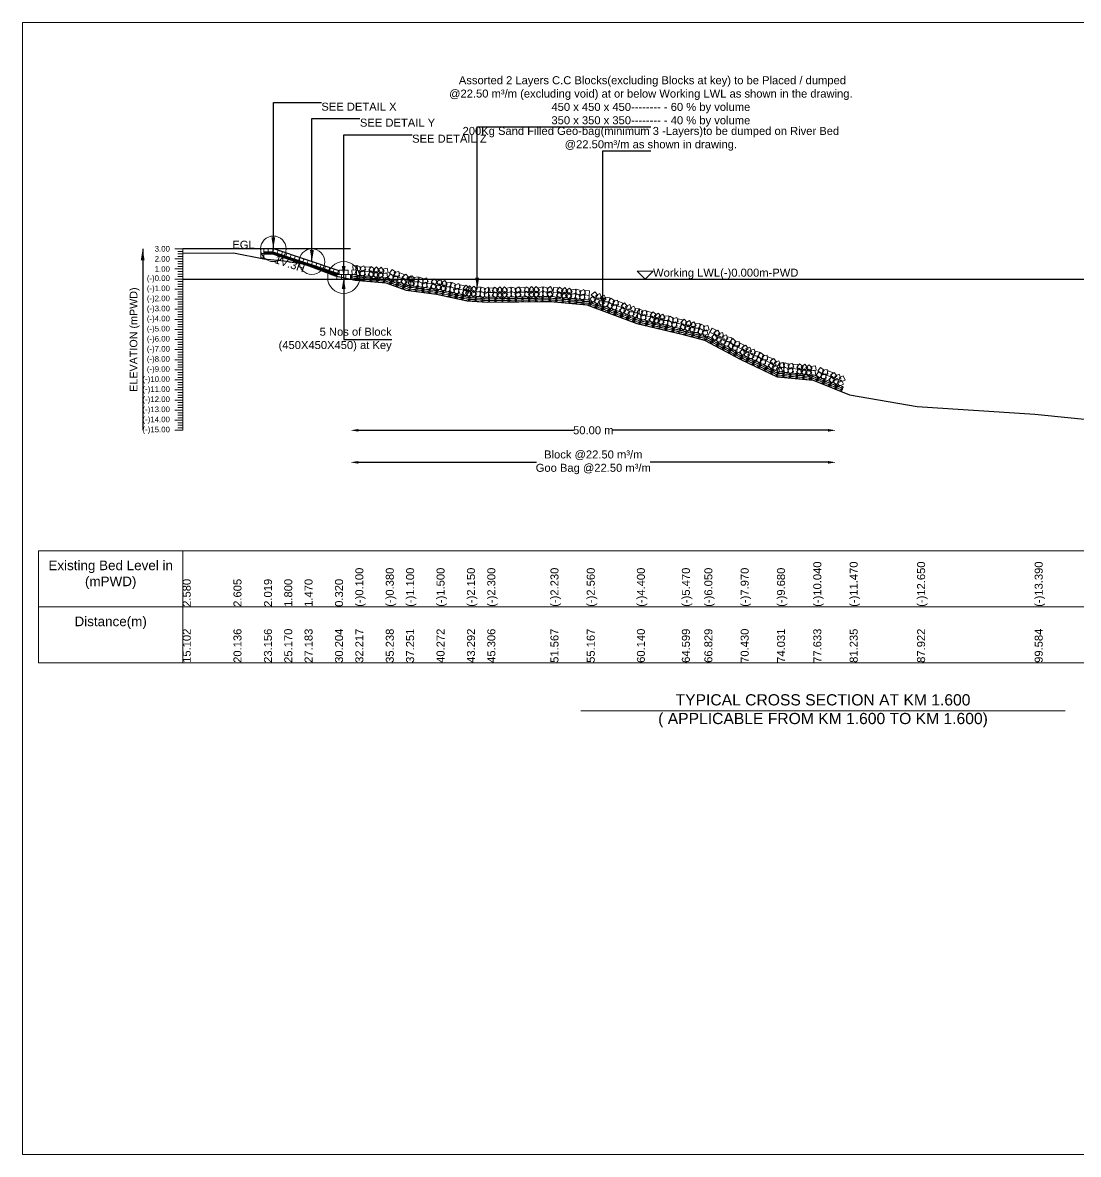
# Model space of a CAD drawing. Header units: inches. Extents: x 89000 to 845017, y -7071 to 0.
# Drawn here: x 385000 to 391595, y -7071 to 0 of the extents above; entities that cross this region are included whole.
import ezdxf

# ---------------------------------------------------------------- set-up
doc = ezdxf.new("R2010")
doc.units = ezdxf.units.IN
doc.header["$LTSCALE"] = 7
doc.header["$MEASUREMENT"] = 0
doc.header["$PDMODE"] = 3
for name, color, linetype, lineweight in [('Cross section Data Border', 7, 'Continuous', 9), ('Cross Section Labels', 7, 'Continuous', 9), ('Existing_Bed_Level for Xsection', 7, 'Continuous', 25), ('Long Section Labels', 7, 'Continuous', 9)]:
    doc.layers.add(name, color=color, linetype=linetype, lineweight=lineweight)
doc.styles.get("Standard").update_dxf_attribs({"font": 'arial.ttf'})
doc.dimstyles.new('Appron Lebeling Style', dxfattribs={"dimtxt": 50, "dimasz": 50, "dimexe": 0.18, "dimexo": 0.0625, "dimgap": 0.09, "dimtad": 0, "dimtih": 1, "dimtoh": 1, "dimdec": 4, "dimzin": 0, "dimdsep": 46, "dimtxsty": 'Standard', "dimcen": 0.09, "dimse1": 1, "dimse2": 1, "dimadec": 0, "dimazin": 0, "dimtfac": 1, "dimtdec": 4, "dimtofl": 0, "dimtmove": 0, "dimatfit": 3, "dimfxl": 1, "dimtolj": 1, "dimtzin": 0, "dimarcsym": 0})
doc.dimstyles.get("Standard").update_dxf_attribs({"dimtxt": 0.18, "dimasz": 0.18, "dimexe": 0.18, "dimexo": 0.0625, "dimgap": 0.09, "dimtad": 0, "dimtih": 1, "dimtoh": 1, "dimdec": 4, "dimzin": 0, "dimdsep": 46, "dimtxsty": 'Standard', "dimcen": 0.09, "dimadec": 0, "dimazin": 0, "dimtfac": 1, "dimtdec": 4, "dimtofl": 0, "dimtmove": 0, "dimatfit": 3, "dimfxl": 1, "dimtolj": 1, "dimtzin": 0, "dimarcsym": 0})

# ---------------------------------------------------------------- blocks, each defined once
blk = doc.blocks.new('*D295')
at = {"layer": 'Cross Section Labels', "color": 0, "lineweight": -2, "transparency": 16777216}
for p, q in [((387098.1, -2547.2), (388442.2, -2547.2)), ((390031.5, -2547.2), (388687.4, -2547.2))]:
    blk.add_line(p, q, dxfattribs=at)
at = {"layer": 'Cross Section Labels', "color": 0, "transparency": 16777216}
for points in [[(387098.1, -2538.9), (387098.1, -2555.6), (387048.1, -2547.2)], [(390031.5, -2538.9), (390031.5, -2555.6), (390081.5, -2547.2)]]:
    blk.add_solid(points, dxfattribs=at)
at = {"layer": 'Defpoints', "color": 0, "transparency": 16777216}
for p in [(387048.1, -1602.2), (390081.5, -2291.2), (390081.5, -2547.2)]:
    blk.add_point(p, dxfattribs=at)
at = {"layer": 'Cross Section Labels', "color": 0, "transparency": 16777216, "insert": (388564.8, -2547.2), "char_height": 50, "attachment_point": 5}
blk.add_mtext('\\A1;50.00 m', dxfattribs=at)
blk = doc.blocks.new('*D296')
at = {"layer": 'Cross Section Labels', "color": 0, "lineweight": -2, "transparency": 16777216}
for p, q in [((387098.1, -2747.2), (388209.2, -2747.2)), ((390031.5, -2747.2), (388920.4, -2747.2))]:
    blk.add_line(p, q, dxfattribs=at)
at = {"layer": 'Cross Section Labels', "color": 0, "transparency": 16777216}
for points in [[(387098.1, -2738.9), (387098.1, -2755.6), (387048.1, -2747.2)], [(390031.5, -2738.9), (390031.5, -2755.6), (390081.5, -2747.2)]]:
    blk.add_solid(points, dxfattribs=at)
at = {"layer": 'Defpoints', "color": 0, "transparency": 16777216}
for p in [(387048.1, -1602.2), (390081.5, -2291.2), (390081.5, -2747.2)]:
    blk.add_point(p, dxfattribs=at)
at = {"layer": 'Cross Section Labels', "color": 0, "transparency": 16777216, "insert": (388564.8, -2747.2), "char_height": 50, "attachment_point": 5}
blk.add_mtext('\\A1;Block @22.50 m³/m ^JGoo Bag @22.50 m³/m ', dxfattribs=at)

msp = doc.modelspace()

# ---------------------------------------------------------------- linework, layer by layer
at = {"layer": 'Cross section Data Border'}
msp.add_lwpolyline([(385100, -3300), (393338.65817, -3300), (393338.65817, -4000), (385100, -4000)], close=True, dxfattribs=at)
for points in [[(386000, -3300), (386000, -4000)], [(385100, -3650), (393338.65817, -3650)]]:
    msp.add_lwpolyline(points, dxfattribs=at)
at = {"layer": 'Cross Section Labels'}
for points in [[(385000, 0), (395000, 0), (395000, -7071), (385000, -7071)], [(388888.05619, -1602.25), (388938.05619, -1552.25), (388838.05619, -1552.25)]]:
    msp.add_lwpolyline(points, close=True, dxfattribs=at)
msp.add_lwpolyline([(388488, -4300), (390000, -4300), (391512, -4300)], dxfattribs=at)
for centre, radius in [((386566.10619, -1413.25), 80), ((386807.08119, -1493.575), 80), ((387005.53119, -1592.8), 100)]:
    msp.add_circle(centre, radius, dxfattribs=at)
at = {"layer": 'Existing_Bed_Level for Xsection'}
for points in [[(387048.05619, -1413.25), (386000, -1413.25)], [(386977.18119, -1550.275), (386569.01584, -1414.21989), (386566.10619, -1413.25), (386563.03914, -1413.25), (386506.33914, -1413.25)], [(386000, -1439.71), (386317.13875, -1438.135), (386507.43723, -1475.053), (386634.27718, -1488.85), (386761.11751, -1509.64), (386951.41594, -1582.09), (387078.25627, -1608.55), (387268.55469, -1626.19), (387395.39469, -1671.55), (387585.69317, -1696.75), (387775.99159, -1737.7), (387902.83192, -1747.15), (388297.30877, -1742.74), (388524.1092, -1763.53), (388837.39096, -1879.45), (389118.30117, -1946.86), (389258.79808, -1983.4), (389485.65008, -2104.36), (389712.53106, -2212.09), (389939.43699, -2234.77), (390166.36455, -2324.86), (390587.69766, -2399.2), (391322.39651, -2445.82), (391776.1832, -2491.18)], [(386506.33914, -1432.15), (386563.03914, -1432.15), (386977.18119, -1570.19735)], [(386506.33914, -1438.45), (386562.01679, -1438.45), (386968.36679, -1573.9)], [(386506.33914, -1444.75), (386560.99444, -1444.75), (386963.00619, -1578.75392)], [(386000, -1602.25), (392845.92653, -1602.25)]]:
    msp.add_lwpolyline(points, dxfattribs=at)
at = {"layer": 'Long Section Labels'}
for points in [[(386000, -1413.25), (385950, -1413.25)], [(386000, -2547.25), (386000, -2484.25), (386000, -2421.25), (386000, -2358.25), (386000, -2295.25), (386000, -2232.25), (386000, -2169.25), (386000, -2106.25), (386000, -2043.25), (386000, -1980.25), (386000, -1917.25), (386000, -1854.25), (386000, -1791.25), (386000, -1728.25), (386000, -1665.25), (386000, -1602.25), (386000, -1539.25), (386000, -1476.25), (386000, -1413.25)], [(386000, -1476.25), (385950, -1476.25)], [(386000, -1429), (385970, -1429)], [(386000, -1444.75), (385970, -1444.75)], [(386000, -1460.5), (385970, -1460.5)], [(386000, -1539.25), (385950, -1539.25)], [(386000, -1492), (385970, -1492)], [(386000, -1507.75), (385970, -1507.75)], [(386000, -1523.5), (385970, -1523.5)], [(386000, -1555), (385970, -1555)], [(386000, -1602.25), (385950, -1602.25)], [(386000, -1570.75), (385970, -1570.75)], [(386000, -1586.5), (385970, -1586.5)], [(386000, -1618), (385970, -1618)], [(386000, -1665.25), (385950, -1665.25)], [(386000, -1633.75), (385970, -1633.75)], [(386000, -1649.5), (385970, -1649.5)], [(386000, -1681), (385970, -1681)], [(386000, -1696.75), (385970, -1696.75)], [(386000, -1728.25), (385950, -1728.25)], [(386000, -1712.5), (385970, -1712.5)], [(386000, -1744), (385970, -1744)], [(386000, -1759.75), (385970, -1759.75)], [(386000, -1791.25), (385950, -1791.25)], [(386000, -1775.5), (385970, -1775.5)], [(386000, -1807), (385970, -1807)], [(386000, -1822.75), (385970, -1822.75)], [(386000, -1854.25), (385950, -1854.25)], [(386000, -1838.5), (385970, -1838.5)], [(386000, -1870), (385970, -1870)], [(386000, -1885.75), (385970, -1885.75)], [(386000, -1901.5), (385970, -1901.5)], [(386000, -1917.25), (385950, -1917.25)], [(386000, -1933), (385970, -1933)], [(386000, -1948.75), (385970, -1948.75)], [(386000, -1964.5), (385970, -1964.5)], [(386000, -1980.25), (385950, -1980.25)], [(386000, -2043.25), (385950, -2043.25)], [(386000, -1996), (385970, -1996)], [(386000, -2011.75), (385970, -2011.75)], [(386000, -2027.5), (385970, -2027.5)], [(386000, -2106.25), (385950, -2106.25)], [(386000, -2059), (385970, -2059)], [(386000, -2074.75), (385970, -2074.75)], [(386000, -2090.5), (385970, -2090.5)], [(386000, -2169.25), (385950, -2169.25)], [(386000, -2122), (385970, -2122)], [(386000, -2137.75), (385970, -2137.75)], [(386000, -2153.5), (385970, -2153.5)], [(386000, -2185), (385970, -2185)], [(386000, -2232.25), (385950, -2232.25)], [(386000, -2200.75), (385970, -2200.75)], [(386000, -2216.5), (385970, -2216.5)], [(386000, -2248), (385970, -2248)], [(386000, -2295.25), (385950, -2295.25)], [(386000, -2263.75), (385970, -2263.75)], [(386000, -2279.5), (385970, -2279.5)], [(386000, -2311), (385970, -2311)], [(386000, -2326.75), (385970, -2326.75)], [(386000, -2358.25), (385950, -2358.25)], [(386000, -2342.5), (385970, -2342.5)], [(386000, -2374), (385970, -2374)], [(386000, -2389.75), (385970, -2389.75)], [(386000, -2421.25), (385950, -2421.25)], [(386000, -2405.5), (385970, -2405.5)], [(386000, -2437), (385970, -2437)], [(386000, -2452.75), (385970, -2452.75)], [(386000, -2468.5), (385970, -2468.5)], [(386000, -2484.25), (385950, -2484.25)], [(386000, -2500), (385970, -2500)], [(386000, -2515.75), (385970, -2515.75)], [(386000, -2531.5), (385970, -2531.5)], [(386000, -2547.25), (385950, -2547.25)]]:
    msp.add_lwpolyline(points, dxfattribs=at)
for points in [[(386506.33914, -1413.25), (386487.43914, -1413.25), (386487.43914, -1441.6), (386506.33914, -1441.6)], [(386534.68914, -1413.25), (386506.33914, -1413.25), (386506.33914, -1432.15), (386534.68914, -1432.15)], [(386563.03914, -1413.25), (386534.68914, -1413.25), (386534.68914, -1432.15), (386563.03914, -1432.15)], [(386506.33914, -1441.6), (386487.43914, -1441.6), (386487.43914, -1469.95), (386506.33914, -1469.95)], [(386595.91102, -1423.18494), (386569.01584, -1414.21989), (386563.03914, -1432.15), (386589.93431, -1441.11506)], [(386622.80619, -1432.15), (386595.91102, -1423.18494), (386589.93431, -1441.11506), (386616.82948, -1450.08011)], [(386649.70136, -1441.11506), (386622.80619, -1432.15), (386616.82948, -1450.08011), (386643.72465, -1459.04517)], [(386676.59653, -1450.08011), (386649.70136, -1441.11506), (386643.72465, -1459.04517), (386670.61983, -1468.01023)], [(386703.4917, -1459.04517), (386676.59653, -1450.08011), (386670.61983, -1468.01023), (386697.515, -1476.97529)], [(386730.38687, -1468.01023), (386703.4917, -1459.04517), (386697.515, -1476.97529), (386724.41017, -1485.94034)], [(386757.28204, -1476.97529), (386730.38687, -1468.01023), (386724.41017, -1485.94034), (386751.30534, -1494.9054)], [(386784.17722, -1485.94034), (386757.28204, -1476.97529), (386751.30534, -1494.9054), (386778.20051, -1503.87046)], [(386811.07239, -1494.9054), (386784.17722, -1485.94034), (386778.20051, -1503.87046), (386805.09568, -1512.83551)], [(386837.96756, -1503.87046), (386811.07239, -1494.9054), (386805.09568, -1512.83551), (386831.99085, -1521.80057)], [(386864.86273, -1512.83551), (386837.96756, -1503.87046), (386831.99085, -1521.80057), (386858.88603, -1530.76563)], [(386891.7579, -1521.80057), (386864.86273, -1512.83551), (386858.88603, -1530.76563), (386885.7812, -1539.73069)], [(386918.65307, -1530.76563), (386891.7579, -1521.80057), (386885.7812, -1539.73069), (386912.67637, -1548.69574)], [(386945.54825, -1539.73069), (386918.65307, -1530.76563), (386912.67637, -1548.69574), (386939.57154, -1557.6608)], [(386972.44342, -1548.69574), (386945.54825, -1539.73069), (386939.57154, -1557.6608), (386966.46671, -1566.62586)], [(387005.53119, -1545.55), (386977.18119, -1545.55), (386977.18119, -1573.9), (387005.53119, -1573.9)], [(387033.88119, -1545.55), (387005.53119, -1545.55), (387005.53119, -1573.9), (387033.88119, -1573.9)], [(387084.74284, -1544.8648), (387056.43782, -1546.46122), (387058.03424, -1574.76623), (387086.33925, -1573.16982)], [(387090.53227, -1517.11224), (387062.22725, -1518.70865), (387063.82366, -1547.01367), (387092.12868, -1545.41725)], [(387112.3687, -1555.14588), (387085.78083, -1545.30678), (387075.94174, -1571.89465), (387102.5296, -1581.73374)], [(387114.98543, -1526.9169), (387088.39756, -1517.0778), (387078.55846, -1543.66567), (387105.14633, -1553.50476)], [(387129.34897, -1547.3393), (387103.58651, -1559.17221), (387115.41942, -1584.93468), (387141.18189, -1573.10177)], [(387131.9657, -1519.11032), (387106.20324, -1530.94323), (387118.03615, -1556.7057), (387143.79861, -1544.87279)], [(387166.03603, -1555.94759), (387137.80705, -1553.33086), (387135.19032, -1581.55984), (387163.4193, -1584.17657)], [(387168.65276, -1527.71861), (387140.42378, -1525.10189), (387137.80705, -1553.33086), (387166.03603, -1555.94759)], [(387198.59977, -1567.97961), (387175.45132, -1551.61283), (387159.08454, -1574.76128), (387182.23299, -1591.12806)], [(387201.2165, -1539.75063), (387178.06805, -1523.38385), (387161.70126, -1546.5323), (387184.84972, -1562.89909)], [(387208.92939, -1554.02701), (387187.11097, -1572.12892), (387205.21288, -1593.94734), (387227.0313, -1575.84543)], [(387211.54611, -1525.79803), (387189.7277, -1543.89994), (387207.82961, -1565.71836), (387229.64802, -1547.61645)], [(387257.87848, -1550.21728), (387239.7592, -1528.41328), (387217.9552, -1546.53256), (387236.07448, -1568.33656)], [(387277.7254, -1534.62783), (387249.782, -1539.41207), (387254.56624, -1567.35547), (387282.50964, -1562.57123)], [(387331.31648, -1558.70822), (387308.00569, -1542.57348), (387291.87095, -1565.88426), (387315.18173, -1582.019)], [(387349.70364, -1555.36391), (387321.80943, -1560.42703), (387326.87255, -1588.32125), (387354.76676, -1583.25813)], [(386991.35619, -1573.9), (386963.00619, -1573.9), (386963.00619, -1602.25), (386991.35619, -1602.25)], [(387019.70619, -1573.9), (386991.35619, -1573.9), (386991.35619, -1602.25), (387019.70619, -1602.25)], [(387048.05619, -1573.9), (387019.70619, -1573.9), (387019.70619, -1602.25), (387048.05619, -1602.25)], [(387255.26175, -1578.44626), (387237.14247, -1556.64226), (387215.33847, -1574.76154), (387233.45775, -1596.56554)], [(387275.10867, -1562.85681), (387247.16527, -1567.64105), (387251.94951, -1595.58445), (387279.89291, -1590.80021)], [(387321.77014, -1585.4026), (387298.45936, -1569.26786), (387282.32462, -1592.57864), (387305.6354, -1608.71339)], [(387340.15731, -1582.05829), (387312.26309, -1587.12141), (387317.32621, -1615.01563), (387345.22043, -1609.95251)], [(387373.5565, -1599.50927), (387346.86212, -1589.96294), (387337.31578, -1616.65732), (387364.01016, -1626.20365)], [(387383.10283, -1572.81489), (387356.40845, -1563.26855), (387346.86212, -1589.96294), (387373.5565, -1599.50927)], [(387402.1112, -1619.25252), (387383.75342, -1597.64895), (387362.14984, -1616.00673), (387380.50763, -1637.61031)], [(387411.65753, -1592.55814), (387393.29975, -1570.95457), (387371.69618, -1589.31235), (387390.05396, -1610.91592)], [(387415.5827, -1608.30287), (387389.95181, -1620.41817), (387402.06711, -1646.04905), (387427.69799, -1633.93376)], [(387425.12903, -1581.60849), (387399.49815, -1593.72379), (387411.61345, -1619.35467), (387437.24433, -1607.23938)], [(387447.17582, -1631.68975), (387429.92552, -1609.19198), (387407.42775, -1626.44227), (387424.67805, -1648.94005)], [(387450.89754, -1603.5851), (387433.64724, -1581.08733), (387411.14947, -1598.33762), (387428.39976, -1620.8354)], [(387467.61882, -1616.89059), (387439.5093, -1620.57535), (387443.19405, -1648.68487), (387471.30357, -1645.00011)], [(387471.34053, -1588.78594), (387443.23101, -1592.4707), (387446.91577, -1620.58022), (387475.02529, -1616.89546)], [(387502.03896, -1628.85575), (387475.85738, -1617.98157), (387464.98321, -1644.16315), (387491.16478, -1655.03732)], [(387505.76068, -1600.7511), (387479.5791, -1589.87692), (387468.70493, -1616.0585), (387494.8865, -1626.93267)], [(387519.31231, -1621.72106), (387493.10563, -1632.53459), (387503.91916, -1658.74127), (387530.12584, -1647.92774)], [(387523.03402, -1593.61641), (387496.82734, -1604.42994), (387507.64088, -1630.63662), (387533.84756, -1619.82309)], [(387559.35528, -1603.65677), (387531.25063, -1599.93505), (387527.52892, -1628.0397), (387555.63357, -1631.76142)], [(387591.42214, -1616.95652), (387568.93332, -1599.69456), (387551.67136, -1622.18338), (387574.16018, -1639.44534)], [(387609.72372, -1605.05181), (387585.90251, -1620.42295), (387601.27366, -1644.24417), (387625.09487, -1628.87302)], [(387652.81379, -1634.82148), (387637.42368, -1611.01251), (387613.61471, -1626.40263), (387629.00482, -1650.21159)], [(387674.37799, -1621.70979), (387646.06349, -1623.12794), (387647.48164, -1651.44245), (387675.79614, -1650.0243)], [(387707.72747, -1636.39731), (387682.5025, -1623.45809), (387669.56328, -1648.68306), (387694.78825, -1661.62228)], [(387555.63357, -1631.76142), (387527.52892, -1628.0397), (387523.8072, -1656.14435), (387551.91185, -1659.86607)], [(387587.70042, -1645.06117), (387565.2116, -1627.79921), (387547.94964, -1650.28803), (387570.43846, -1667.54999)], [(387603.75966, -1632.76737), (387579.93844, -1648.13852), (387595.30959, -1671.95973), (387619.13081, -1656.58859)], [(387646.84973, -1662.53704), (387631.45961, -1638.72808), (387607.65065, -1654.11819), (387623.04076, -1677.92716)], [(387668.41393, -1649.42535), (387640.09942, -1650.8435), (387641.51757, -1679.15801), (387669.83208, -1677.73986)], [(387701.76341, -1664.11287), (387676.53844, -1651.17365), (387663.59922, -1676.39862), (387688.82419, -1689.33784)], [(387719.55339, -1658.38671), (387692.56377, -1667.0633), (387701.24036, -1694.05292), (387728.22998, -1685.37633)], [(387725.51745, -1630.67115), (387698.52784, -1639.34774), (387707.20443, -1666.33735), (387734.19404, -1657.66076)], [(387754.95225, -1671.30813), (387727.23669, -1665.34406), (387721.27262, -1693.05963), (387748.98819, -1699.02369)], [(387760.91632, -1643.59257), (387733.20075, -1637.6285), (387727.23669, -1665.34406), (387754.95225, -1671.30813)], [(387785.84898, -1687.13719), (387764.81724, -1668.12697), (387745.80702, -1689.1587), (387766.83876, -1708.16892)], [(387791.81305, -1659.42163), (387770.78131, -1640.4114), (387751.77109, -1661.44314), (387772.80282, -1680.45336)], [(387788.89666, -1672.1261), (387767.40882, -1690.61922), (387785.90194, -1712.10705), (387807.38978, -1693.61393)], [(387791.00298, -1643.85445), (387769.51515, -1662.34757), (387788.00827, -1683.83541), (387809.4961, -1665.34229)], [(387835.66261, -1695.70434), (387817.15238, -1674.23124), (387795.67928, -1692.74146), (387814.18951, -1714.21456)], [(387837.76893, -1667.43269), (387819.25871, -1645.95959), (387797.78561, -1664.46982), (387816.29583, -1685.94292)], [(387855.22466, -1679.75888), (387827.37225, -1685.04716), (387832.66052, -1712.89957), (387860.51293, -1707.61129)], [(387857.33098, -1651.48724), (387829.47857, -1656.77551), (387834.76685, -1684.62792), (387862.61926, -1679.33965)], [(387890.27345, -1689.73349), (387863.51218, -1680.37633), (387854.15501, -1707.13761), (387880.91629, -1716.49477)], [(387892.37978, -1661.46185), (387865.6185, -1652.10469), (387856.26134, -1678.86596), (387883.02262, -1688.22313)], [(387907.10993, -1681.62143), (387881.56543, -1693.91783), (387893.86183, -1719.46232), (387919.40632, -1707.16592)], [(387909.21625, -1653.34979), (387883.67176, -1665.64618), (387895.96816, -1691.19068), (387921.51265, -1678.89428)], [(387938.55921, -1657.91504), (387910.21099, -1658.23196), (387910.5279, -1686.58018), (387938.87613, -1686.26327)], [(387938.87613, -1686.26327), (387910.5279, -1686.58018), (387910.84482, -1714.92841), (387939.19304, -1714.6115)], [(387972.19275, -1666.5146), (387947.47569, -1652.62974), (387933.59083, -1677.3468), (387958.30789, -1691.23166)], [(387972.50966, -1694.86283), (387947.7926, -1680.97797), (387933.90774, -1705.69503), (387958.6248, -1719.57989)], [(387981.0239, -1651.56847), (387961.1947, -1671.82989), (387981.45613, -1691.65909), (388001.28533, -1671.39767)], [(387981.34082, -1679.9167), (387961.51162, -1700.17812), (387981.77304, -1720.00732), (388001.60224, -1699.7459)], [(388029.63338, -1671.06479), (388009.35617, -1651.25173), (387989.54311, -1671.52894), (388009.82032, -1691.342)], [(388029.95029, -1699.41302), (388009.67308, -1679.59996), (387989.86002, -1699.87717), (388010.13723, -1719.69023)], [(388047.76151, -1653.50626), (388020.46278, -1661.15492), (388028.11144, -1688.45364), (388055.41016, -1680.80499)], [(388048.07842, -1681.85449), (388020.7797, -1689.50314), (388028.42835, -1716.80187), (388055.72708, -1709.15322)], [(388083.53438, -1660.44981), (388056.07148, -1653.41336), (388049.03502, -1680.87626), (388076.49792, -1687.91271)], [(388083.85129, -1688.79804), (388056.38839, -1681.76159), (388049.35194, -1709.22449), (388076.81484, -1716.26094)], [(388099.61619, -1650.9289), (388075.21571, -1665.36287), (388089.64967, -1689.76334), (388114.05015, -1675.32938)], [(388099.9331, -1679.27713), (388075.53263, -1693.71109), (388089.96659, -1718.11157), (388114.36706, -1703.67761)], [(388136.99681, -1655.69663), (388108.64859, -1656.01355), (388108.9655, -1684.36178), (388137.31373, -1684.04486)], [(388137.31373, -1684.04486), (388108.9655, -1684.36178), (388109.28242, -1712.71001), (388137.63064, -1712.39309)], [(388170.63035, -1664.29619), (388145.91329, -1650.41133), (388132.02843, -1675.12839), (388156.74549, -1689.01325)], [(388170.94726, -1692.64442), (388146.2302, -1678.75956), (388132.34534, -1703.47662), (388157.0624, -1717.36148)], [(388179.4615, -1649.35006), (388159.6323, -1669.61149), (388179.89373, -1689.44069), (388199.72293, -1669.17926)], [(388179.77842, -1677.69829), (388159.94922, -1697.95972), (388180.21064, -1717.78892), (388200.03984, -1697.52749)], [(388228.07098, -1668.84639), (388207.79377, -1649.03333), (388187.98071, -1669.31054), (388208.25792, -1689.1236)], [(388228.38789, -1697.19462), (388208.11068, -1677.38156), (388188.29762, -1697.65876), (388208.57483, -1717.47182)], [(388246.19911, -1651.28785), (388218.90038, -1658.93651), (388226.54904, -1686.23524), (388253.84776, -1678.58658)], [(388246.51602, -1679.63608), (388219.2173, -1687.28474), (388226.86595, -1714.58347), (388254.16468, -1706.93481)], [(388281.97198, -1658.23141), (388254.50908, -1651.19495), (388247.47262, -1678.65785), (388274.93552, -1685.69431)], [(388282.28889, -1686.57964), (388254.82599, -1679.54318), (388247.78954, -1707.00608), (388275.25244, -1714.04254)], [(388298.05379, -1648.7105), (388273.65331, -1663.14446), (388288.08727, -1687.54494), (388312.48775, -1673.11097)], [(388298.3707, -1677.05873), (388273.97023, -1691.49269), (388288.40419, -1715.89316), (388312.80466, -1701.4592)], [(388341.78737, -1686.08363), (388313.55573, -1683.49573), (388310.96784, -1711.72737), (388339.19947, -1714.31527)], [(388344.37526, -1657.85199), (388316.14363, -1655.2641), (388313.55573, -1683.49573), (388341.78737, -1686.08363)], [(388374.36338, -1698.08238), (388351.19823, -1681.73925), (388334.85509, -1704.90441), (388358.02025, -1721.24754)], [(388376.95128, -1669.85075), (388353.78612, -1653.50761), (388337.44299, -1676.67277), (388360.60815, -1693.0159)], [(388384.67874, -1684.11924), (388362.87882, -1702.24342), (388381.00301, -1724.04334), (388402.80293, -1705.91916)], [(388387.26664, -1655.8876), (388365.46672, -1674.01179), (388383.5909, -1695.81171), (388405.39082, -1677.68752)], [(388431.03602, -1708.49115), (388412.89448, -1686.70568), (388391.109, -1704.84722), (388409.25054, -1726.63269)], [(388433.62392, -1680.25952), (388415.48238, -1658.47404), (388393.6969, -1676.61558), (388411.83844, -1698.40106)], [(388450.86701, -1692.88144), (388422.92851, -1697.69422), (388427.74129, -1725.63272), (388455.67979, -1720.81994)], [(388453.45491, -1664.64981), (388425.51641, -1669.46258), (388430.32918, -1697.40108), (388458.26768, -1692.58831)], [(388485.74071, -1703.45199), (388459.1428, -1693.64006), (388449.33087, -1720.23796), (388475.92877, -1730.04989)], [(388488.3286, -1675.22036), (388461.7307, -1665.40842), (388451.91876, -1692.00632), (388478.51666, -1701.81826)], [(388502.713, -1695.62808), (388476.96263, -1707.4873), (388488.82185, -1733.23766), (388514.57222, -1721.37845)], [(388505.30089, -1667.39644), (388479.55052, -1679.25566), (388491.40974, -1705.00603), (388517.16011, -1693.14681)], [(388541.99672, -1675.96726), (388513.76508, -1673.37936), (388511.17719, -1701.611), (388539.40882, -1704.1989)], [(388592.48164, -1703.68274), (388574.36157, -1681.8794), (388552.55823, -1699.99947), (388570.6783, -1721.80281)], [(388606.07225, -1692.88129), (388580.31021, -1704.71514), (388592.14406, -1730.47718), (388617.9061, -1718.64333)], [(388539.40882, -1704.1989), (388511.17719, -1701.611), (388508.58929, -1729.84264), (388536.82093, -1732.43053)], [(388582.64351, -1730.27096), (388564.52344, -1708.46763), (388542.7201, -1726.5877), (388560.84017, -1748.39103)], [(388596.23412, -1719.46952), (388570.47208, -1731.30337), (388582.30593, -1757.0654), (388608.06797, -1745.23156)], [(388634.66173, -1755.05472), (388622.80737, -1729.30211), (388597.05477, -1741.15647), (388608.90913, -1766.90907)], [(388644.49986, -1728.46649), (388632.6455, -1702.71389), (388606.8929, -1714.56825), (388618.74726, -1740.32085)], [(388657.86886, -1745.13704), (388629.63979, -1742.52133), (388627.02409, -1770.75041), (388655.25316, -1773.36611)], [(388667.70699, -1718.54881), (388639.47792, -1715.93311), (388636.86222, -1744.16218), (388665.09129, -1746.77789)], [(388688.79558, -1764.41006), (388665.66291, -1748.02098), (388649.27382, -1771.15365), (388672.40649, -1787.54273)], [(388698.63371, -1737.82184), (388675.50104, -1721.43275), (388659.11195, -1744.56542), (388682.24462, -1760.95451)], [(388707.21827, -1761.26733), (388679.27027, -1766.02464), (388684.02758, -1793.97264), (388711.97558, -1789.21533)], [(388717.0564, -1734.67911), (388689.1084, -1739.43642), (388693.86571, -1767.38441), (388721.81371, -1762.62711)], [(388750.26246, -1752.49484), (388723.67423, -1742.65671), (388713.8361, -1769.24494), (388740.42433, -1779.08307)], [(388778.59921, -1772.54966), (388760.47914, -1750.74632), (388738.6758, -1768.86639), (388756.79587, -1790.66973)], [(388792.18982, -1761.74821), (388766.42779, -1773.58206), (388778.26163, -1799.3441), (388804.02367, -1787.51025)], [(388740.42433, -1779.08307), (388713.8361, -1769.24494), (388703.99797, -1795.83316), (388730.5862, -1805.67129)], [(388768.76108, -1799.13788), (388750.64101, -1777.33454), (388728.83767, -1795.45461), (388746.95774, -1817.25795)], [(388782.35169, -1788.33644), (388756.58965, -1800.17028), (388768.4235, -1825.93232), (388794.18554, -1814.09847)], [(388820.7793, -1823.92163), (388808.92494, -1798.16903), (388783.17234, -1810.02339), (388795.0267, -1835.77599)], [(388830.61743, -1797.33341), (388818.76308, -1771.5808), (388793.01047, -1783.43516), (388804.86483, -1809.18777)], [(388843.98643, -1814.00395), (388815.75736, -1811.38825), (388813.14166, -1839.61733), (388841.37073, -1842.23303)], [(388853.82457, -1787.41573), (388825.59549, -1784.80003), (388822.97979, -1813.0291), (388851.20886, -1815.6448)], [(388869.17222, -1829.15274), (388844.25907, -1815.62286), (388830.72919, -1840.536), (388855.64233, -1854.06588)], [(388875.78755, -1801.58537), (388850.87441, -1788.05549), (388837.34453, -1812.96863), (388862.25767, -1826.49852)], [(388887.09216, -1823.84727), (388859.90563, -1831.88562), (388867.94398, -1859.07215), (388895.13051, -1851.0338)], [(388893.7075, -1796.2799), (388866.52097, -1804.31825), (388874.55932, -1831.50478), (388901.74585, -1823.46643)], [(388922.17679, -1837.59903), (388894.60942, -1830.98369), (388887.99408, -1858.55106), (388915.56145, -1865.1664)], [(388928.79213, -1810.03167), (388901.22476, -1803.41633), (388894.60942, -1830.98369), (388922.17679, -1837.59903)], [(388952.69204, -1854.15157), (388932.11399, -1834.65115), (388912.61357, -1855.2292), (388933.19162, -1874.72962)], [(388959.30738, -1826.5842), (388938.72933, -1807.08378), (388919.22891, -1827.66184), (388939.80696, -1847.16225)], [(388971.52103, -1814.24715), (388947.3443, -1829.05285), (388962.15, -1853.22957), (388986.32672, -1838.42387)], [(389013.89781, -1845.02369), (388999.07287, -1820.85876), (388974.90795, -1835.68371), (388989.73289, -1859.84863)], [(389035.76492, -1832.42365), (389007.42486, -1833.17437), (389008.17558, -1861.51443), (389036.51564, -1860.76371)], [(389068.75913, -1847.89275), (389043.84599, -1834.36286), (389030.3161, -1859.27601), (389055.22925, -1872.80589)], [(388964.90569, -1841.81452), (388940.72896, -1856.62021), (388955.53466, -1880.79694), (388979.71138, -1865.99124)], [(389007.28248, -1872.59106), (388992.45753, -1848.42613), (388968.29261, -1863.25108), (388983.11755, -1887.416)], [(389029.14958, -1859.99102), (389000.80952, -1860.74173), (389001.56024, -1889.08179), (389029.9003, -1888.33108)], [(389062.14379, -1875.46012), (389037.23065, -1861.93023), (389023.70076, -1886.84337), (389048.61391, -1900.37326)], [(389080.06373, -1870.15464), (389052.8772, -1878.193), (389060.91556, -1905.37953), (389088.10209, -1897.34117)], [(389086.67907, -1842.58727), (389059.49254, -1850.62563), (389067.5309, -1877.81216), (389094.71743, -1869.7738)], [(389115.14837, -1883.90641), (389087.581, -1877.29107), (389080.96566, -1904.85844), (389108.53303, -1911.47378)], [(389121.76371, -1856.33904), (389094.19634, -1849.7237), (389087.581, -1877.29107), (389115.14837, -1883.90641)], [(389145.66362, -1900.45895), (389125.08557, -1880.95853), (389105.58515, -1901.53658), (389126.1632, -1921.037)], [(389152.27896, -1872.89158), (389131.7009, -1853.39116), (389112.20049, -1873.96921), (389132.77854, -1893.46963)], [(389158.98164, -1888.88128), (389134.52909, -1903.22685), (389148.87466, -1927.6794), (389173.32721, -1913.33384)], [(389166.11744, -1861.44403), (389141.66489, -1875.78959), (389156.01045, -1900.24215), (389180.463, -1885.89658)], [(389200.76848, -1920.45418), (389186.40345, -1896.01306), (389161.96233, -1910.37809), (389176.32736, -1934.81921)], [(389207.90427, -1893.01693), (389193.53924, -1868.57581), (389169.09812, -1882.94084), (389183.46315, -1907.38196)], [(389222.87009, -1908.27018), (389194.5209, -1908.4845), (389194.73522, -1936.83369), (389223.08441, -1936.61937)], [(389230.00589, -1880.83292), (389201.6567, -1881.04724), (389201.87102, -1909.39643), (389230.22021, -1909.18211)], [(389262.70148, -1896.92358), (389238.04881, -1882.9247), (389224.04994, -1907.57737), (389248.7026, -1921.57625)], [(389280.7186, -1891.95815), (389253.38484, -1899.48063), (389260.90732, -1926.81439), (389288.24109, -1919.29191)], [(389331.93886, -1921.73058), (389306.92289, -1908.39179), (389293.58409, -1933.40776), (389318.60007, -1946.74656)], [(389255.56568, -1924.36084), (389230.91302, -1910.36196), (389216.91414, -1935.01462), (389241.5668, -1949.0135)], [(389273.58281, -1919.3954), (389246.24904, -1926.91788), (389253.77152, -1954.25165), (389281.10529, -1946.72917)], [(389318.60007, -1946.74656), (389293.58409, -1933.40776), (389280.24529, -1958.42374), (389305.26127, -1971.76253)], [(389343.96876, -1970.44458), (389328.95929, -1946.39384), (389304.90855, -1961.40331), (389319.91802, -1985.45405)], [(389357.30756, -1945.4286), (389342.29808, -1921.37786), (389318.24734, -1936.38734), (389333.25682, -1960.43808)], [(389358.89363, -1961.57753), (389331.76942, -1969.82375), (389340.01564, -1996.94795), (389367.13984, -1988.70174)], [(389372.23242, -1936.56156), (389345.10822, -1944.80777), (389353.35443, -1971.93197), (389380.47864, -1963.68576)], [(389392.16333, -2002.02644), (389383.89552, -1974.90882), (389356.77789, -1983.17663), (389365.0457, -2010.29426)], [(389405.50212, -1977.01047), (389397.23431, -1949.89284), (389370.11668, -1958.16065), (389378.38449, -1985.27828)], [(389429.83604, -1970.31783), (389402.21885, -1963.91369), (389395.81471, -1991.53089), (389423.43191, -1997.93502)], [(389457.87656, -1993.591), (389437.1692, -1974.22795), (389417.80615, -1994.9353), (389438.51351, -2014.29836)], [(389416.49725, -1995.3338), (389388.88005, -1988.92966), (389382.47592, -2016.54686), (389410.09311, -2022.951)], [(389444.53776, -2018.60697), (389423.8304, -1999.24392), (389404.46735, -2019.95128), (389425.17471, -2039.31433)], [(389463.21611, -2017.98106), (389434.88167, -2018.92035), (389435.82096, -2047.25478), (389464.15539, -2046.3155)], [(389476.5549, -1992.96509), (389448.22047, -1993.90437), (389449.15975, -2022.23881), (389477.49419, -2021.29952)], [(389493.71189, -2040.11813), (389468.69592, -2026.77933), (389455.35712, -2051.79531), (389480.3731, -2065.1341)], [(389507.05069, -2015.10215), (389482.03471, -2001.76336), (389468.69592, -2026.77933), (389493.71189, -2040.11813)], [(389519.08059, -2063.81614), (389504.07112, -2039.7654), (389480.02038, -2054.77488), (389495.02985, -2078.82562)], [(389532.41939, -2038.80017), (389517.40991, -2014.74943), (389493.35917, -2029.75891), (389508.36865, -2053.80965)], [(389543.81393, -2027.1428), (389517.10286, -2036.64231), (389526.60237, -2063.35339), (389553.31345, -2053.85387)], [(389578.9299, -2065.99967), (389569.40911, -2039.29617), (389542.70561, -2048.81695), (389552.22639, -2075.52045)], [(389531.65372, -2052.7524), (389504.94264, -2062.25191), (389514.44215, -2088.96299), (389541.15323, -2079.46347)], [(389566.76968, -2091.60927), (389557.2489, -2064.90577), (389530.54539, -2074.42655), (389540.06617, -2101.13005)], [(389590.76579, -2083.79149), (389562.8805, -2078.67947), (389557.76847, -2106.56476), (389585.65377, -2111.67679)], [(389602.92601, -2058.18189), (389575.04072, -2053.06987), (389569.92869, -2080.95516), (389597.81399, -2086.06719)], [(389619.85896, -2105.73458), (389598.27296, -2087.35612), (389579.89451, -2108.94212), (389601.4805, -2127.32057)], [(389632.01917, -2080.12498), (389610.43318, -2061.74652), (389592.05473, -2083.33252), (389613.64072, -2101.71097)], [(389638.48794, -2104.24014), (389610.22791, -2106.49696), (389612.48473, -2134.75699), (389640.74476, -2132.50017)], [(389650.64816, -2078.63054), (389622.38813, -2080.88736), (389624.64495, -2109.14739), (389652.90498, -2106.89057)], [(389669.98084, -2124.93409), (389644.37124, -2112.77387), (389632.21102, -2138.38347), (389657.82062, -2150.54369)], [(389682.14106, -2099.32449), (389656.53146, -2087.16427), (389644.37124, -2112.77387), (389669.98084, -2124.93409)], [(389708.58507, -2121.81629), (389692.47265, -2098.49008), (389669.14643, -2114.60251), (389685.25886, -2137.92872)], [(389723.08113, -2112.26432), (389696.37005, -2121.76384), (389705.86957, -2148.47491), (389732.58065, -2138.9754)], [(389696.42485, -2147.42589), (389680.31243, -2124.09968), (389656.98621, -2140.21211), (389673.09864, -2163.53832)], [(389710.92091, -2137.87392), (389684.20984, -2147.37344), (389693.70935, -2174.08451), (389720.42043, -2164.585)], [(389746.03688, -2176.7308), (389736.51609, -2150.02729), (389709.81259, -2159.54807), (389719.33337, -2186.25158)], [(389758.19709, -2151.1212), (389748.67631, -2124.41769), (389721.97281, -2133.93847), (389731.49359, -2160.64198)], [(389752.12122, -2152.06215), (389724.14414, -2156.64535), (389728.72735, -2184.62242), (389756.70442, -2180.03922)], [(389754.94085, -2123.85271), (389726.96377, -2128.43591), (389731.54697, -2156.41299), (389759.52405, -2151.82979)], [(389786.90694, -2162.9187), (389760.3905, -2152.88869), (389750.3605, -2179.40513), (389776.87693, -2189.43514)], [(389789.72657, -2134.70926), (389763.21013, -2124.67925), (389753.18012, -2151.19569), (389779.69656, -2161.2257)], [(389803.94291, -2155.23441), (389778.09603, -2166.88179), (389789.7434, -2192.72867), (389815.59028, -2181.08129)], [(389806.76253, -2127.02498), (389780.91565, -2138.67235), (389792.56303, -2164.51923), (389818.40991, -2152.87186)], [(389840.56712, -2164.10626), (389812.35768, -2161.28663), (389809.53806, -2189.49607), (389837.74749, -2192.3157)], [(389843.38674, -2135.89683), (389815.17731, -2133.0772), (389812.35768, -2161.28663), (389840.56712, -2164.10626)], [(389873.04351, -2176.3721), (389850.01333, -2159.8393), (389833.48053, -2182.86948), (389856.51071, -2199.40228)], [(389875.86314, -2148.16267), (389852.83296, -2131.62987), (389836.30016, -2154.66005), (389859.33034, -2171.19285)], [(389883.47318, -2162.49413), (389861.52517, -2180.4387), (389879.46974, -2202.38671), (389901.41774, -2184.44214)], [(389886.2928, -2134.2847), (389864.3448, -2152.22926), (389882.28936, -2174.17727), (389904.23737, -2156.2327)], [(389929.62877, -2187.24588), (389911.66673, -2165.31217), (389889.73302, -2183.27421), (389907.69506, -2205.20792)], [(389932.44839, -2159.03645), (389914.48635, -2137.10274), (389892.55264, -2155.06478), (389910.51468, -2176.99849)], [(389949.58726, -2171.79953), (389921.61019, -2176.38273), (389926.19339, -2204.35981), (389954.17046, -2199.77661)], [(389952.40689, -2143.5901), (389924.42981, -2148.1733), (389929.01302, -2176.15038), (389956.99009, -2171.56717)], [(389996.96061, -2197.00577), (389974.21978, -2180.07718), (389957.29119, -2202.818), (389980.03202, -2219.7466)], [(390007.42133, -2170.65628), (389984.6805, -2153.72768), (389967.75191, -2176.46851), (389990.49274, -2193.3971)], [(390025.91284, -2167.94769), (389997.86069, -2172.04639), (390001.95939, -2200.09854), (390030.01154, -2195.99984)], [(390058.69072, -2186.53945), (390032.34122, -2176.07873), (390021.8805, -2202.42822), (390048.22999, -2212.88894)], [(390086.54797, -2207.25515), (390068.94569, -2185.03169), (390046.72223, -2202.63397), (390064.32451, -2224.85743)], [(390015.45212, -2194.29718), (389987.39997, -2198.39588), (389991.49867, -2226.44803), (390019.55082, -2222.34933)], [(390048.22999, -2212.88894), (390021.8805, -2202.42822), (390011.41978, -2228.77772), (390037.76927, -2239.23844)], [(390076.08725, -2233.60464), (390058.48497, -2211.38118), (390036.26151, -2228.98346), (390053.86379, -2251.20692)], [(390089.92814, -2223.12581), (390063.89492, -2234.35051), (390075.11961, -2260.38373), (390101.15283, -2249.15904)], [(390100.38886, -2196.77632), (390074.35564, -2208.00101), (390085.58033, -2234.03424), (390111.61355, -2222.80954)], [(390127.50822, -2259.60492), (390116.2628, -2233.58064), (390090.23852, -2244.82607), (390101.48394, -2270.85034)], [(390137.96894, -2233.25543), (390126.72352, -2207.23115), (390100.69924, -2218.47657), (390111.94466, -2244.50085)]]:
    msp.add_lwpolyline(points, close=True, dxfattribs=at)
for centre, major_axis in [((387069.67431, -1601.28945), (20.52457, -4.2816)), ((387071.86143, -1590.80515), (20.52457, -4.2816)), ((387074.04855, -1580.32085), (20.52457, -4.2816)), ((387110.66273, -1606.17601), (20.8769, -1.93522)), ((387111.65127, -1595.51173), (20.8769, -1.93522)), ((387112.63981, -1584.84745), (20.8769, -1.93522)), ((387152.41652, -1610.04644), (20.8769, -1.93522)), ((387153.40506, -1599.38216), (20.8769, -1.93522)), ((387154.39361, -1588.71788), (20.8769, -1.93522)), ((387194.17032, -1613.91687), (20.8769, -1.93522)), ((387195.15886, -1603.25259), (20.8769, -1.93522)), ((387196.1474, -1592.58831), (20.8769, -1.93522)), ((387235.92411, -1617.7873), (20.8769, -1.93522)), ((387236.91266, -1607.12302), (20.8769, -1.93522)), ((387237.9012, -1596.45874), (20.8769, -1.93522)), ((387278.51774, -1624.06582), (19.74198, -7.06004)), ((387282.12414, -1613.98128), (19.74198, -7.06004)), ((387285.73053, -1603.89673), (19.74198, -7.06004)), ((387321.60809, -1628.10137), (19.74198, -7.06004)), ((387325.21449, -1618.01682), (19.74198, -7.06004)), ((387364.69844, -1632.13691), (19.74198, -7.06004)), ((387318.0017, -1638.18591), (19.74198, -7.06004)), ((387357.48566, -1652.306), (19.74198, -7.06004)), ((387361.09205, -1642.22146), (19.74198, -7.06004)), ((387396.96961, -1666.42609), (19.74198, -7.06004)), ((387400.57601, -1656.34155), (19.74198, -7.06004)), ((387404.1824, -1646.257), (19.74198, -7.06004)), ((387437.42725, -1671.71435), (20.78495, -2.75242)), ((387438.83323, -1661.09704), (20.78495, -2.75242)), ((387440.23921, -1650.47973), (20.78495, -2.75242)), ((387478.99715, -1677.21919), (20.78495, -2.75242)), ((387480.40313, -1666.60187), (20.78495, -2.75242)), ((387481.80911, -1655.98456), (20.78495, -2.75242)), ((387520.56704, -1682.72402), (20.78495, -2.75242)), ((387521.97303, -1672.10671), (20.78495, -2.75242)), ((387523.37901, -1661.48939), (20.78495, -2.75242)), ((387562.13694, -1688.22885), (20.78495, -2.75242)), ((387563.54293, -1677.61154), (20.78495, -2.75242)), ((387564.94891, -1666.99423), (20.78495, -2.75242)), ((387603.89075, -1695.18832), (20.4972, -4.41076)), ((387606.14384, -1684.718), (20.4972, -4.41076)), ((387608.39693, -1674.24768), (20.4972, -4.41076)), ((387644.88514, -1704.00984), (20.4972, -4.41076)), ((387647.13823, -1693.53952), (20.4972, -4.41076)), ((387649.39133, -1683.06919), (20.4972, -4.41076)), ((387688.13263, -1702.36103), (20.4972, -4.41076)), ((387690.38572, -1691.89071), (20.4972, -4.41076)), ((387731.38012, -1700.71222), (20.4972, -4.41076)), ((387685.87954, -1712.83136), (20.4972, -4.41076)), ((387726.87394, -1721.65287), (20.4972, -4.41076)), ((387729.12703, -1711.18255), (20.4972, -4.41076)), ((387767.86833, -1730.47439), (20.4972, -4.41076)), ((387770.12142, -1720.00406), (20.4972, -4.41076)), ((387772.37452, -1709.53374), (20.4972, -4.41076)), ((387808.77097, -1734.77232), (20.90845, -1.55774)), ((387809.56669, -1724.09192), (20.90845, -1.55774)), ((387810.36241, -1713.41153), (20.90845, -1.55774)), ((387850.58787, -1737.88781), (20.90845, -1.55774)), ((387851.38359, -1727.20741), (20.90845, -1.55774)), ((387852.17932, -1716.52702), (20.90845, -1.55774)), ((387892.40477, -1741.0033), (20.90845, -1.55774)), ((387893.2005, -1730.3229), (20.90845, -1.55774)), ((387893.99622, -1719.64251), (20.90845, -1.55774)), ((387933.60846, -1720.02926), (20.96509, 0.23438)), ((387933.72818, -1730.7386), (20.96509, 0.23438)), ((387933.84791, -1741.44793), (20.96509, 0.23438)), ((387975.53864, -1719.56051), (20.96509, 0.23438)), ((387975.65836, -1730.26984), (20.96509, 0.23438)), ((387975.77809, -1740.97917), (20.96509, 0.23438)), ((388017.46882, -1719.09176), (20.96509, 0.23438)), ((388017.58854, -1729.80109), (20.96509, 0.23438)), ((388017.70827, -1740.51042), (20.96509, 0.23438)), ((388059.399, -1718.62301), (20.96509, 0.23438)), ((388059.51872, -1729.33234), (20.96509, 0.23438)), ((388059.63845, -1740.04167), (20.96509, 0.23438)), ((388101.32918, -1718.15425), (20.96509, 0.23438)), ((388101.4489, -1728.86358), (20.96509, 0.23438)), ((388101.56863, -1739.57292), (20.96509, 0.23438)), ((388143.25936, -1717.6855), (20.96509, 0.23438)), ((388143.37908, -1728.39483), (20.96509, 0.23438)), ((388143.49881, -1739.10416), (20.96509, 0.23438)), ((388185.18954, -1717.21675), (20.96509, 0.23438)), ((388185.30926, -1727.92608), (20.96509, 0.23438)), ((388185.42899, -1738.63541), (20.96509, 0.23438)), ((388227.11972, -1716.748), (20.96509, 0.23438)), ((388227.23944, -1727.45733), (20.96509, 0.23438)), ((388227.35917, -1738.16666), (20.96509, 0.23438)), ((388269.0499, -1716.27924), (20.96509, 0.23438)), ((388269.16962, -1726.98857), (20.96509, 0.23438)), ((388269.28935, -1737.6979), (20.96509, 0.23438)), ((388311.71075, -1738.68273), (20.87886, -1.91389)), ((388312.6884, -1728.01744), (20.87886, -1.91389)), ((388313.66605, -1717.35216), (20.87886, -1.91389)), ((388353.46848, -1742.51051), (20.87886, -1.91389)), ((388354.44613, -1731.84523), (20.87886, -1.91389)), ((388355.42378, -1721.17994), (20.87886, -1.91389)), ((388395.22621, -1746.3383), (20.87886, -1.91389)), ((388396.20386, -1735.67301), (20.87886, -1.91389)), ((388397.18151, -1725.00773), (20.87886, -1.91389)), ((388436.98393, -1750.16608), (20.87886, -1.91389)), ((388437.96158, -1739.5008), (20.87886, -1.91389)), ((388438.93923, -1728.83551), (20.87886, -1.91389)), ((388478.74166, -1753.99387), (20.87886, -1.91389)), ((388479.71931, -1743.32858), (20.87886, -1.91389)), ((388480.69696, -1732.6633), (20.87886, -1.91389)), ((388520.49939, -1757.82165), (20.87886, -1.91389)), ((388521.47704, -1747.15636), (20.87886, -1.91389)), ((388522.45469, -1736.49108), (20.87886, -1.91389)), ((388561.4344, -1771.63118), (19.66347, -7.27584)), ((388565.15103, -1761.58674), (19.66347, -7.27584)), ((388568.86766, -1751.5423), (19.66347, -7.27584)), ((388604.47797, -1776.13843), (19.66347, -7.27584)), ((388608.1946, -1766.09399), (19.66347, -7.27584)), ((388600.76134, -1786.18287), (19.66347, -7.27584)), ((388640.08828, -1800.73456), (19.66347, -7.27584)), ((388643.80491, -1790.69012), (19.66347, -7.27584)), ((388647.52154, -1780.64568), (19.66347, -7.27584)), ((388679.41522, -1815.28625), (19.66347, -7.27584)), ((388683.13185, -1805.2418), (19.66347, -7.27584)), ((388686.84847, -1795.19736), (19.66347, -7.27584)), ((388718.74216, -1829.83793), (19.66347, -7.27584)), ((388722.45878, -1819.79349), (19.66347, -7.27584)), ((388726.17541, -1809.74905), (19.66347, -7.27584)), ((388758.0691, -1844.38962), (19.66347, -7.27584)), ((388761.78572, -1834.34518), (19.66347, -7.27584)), ((388765.50235, -1824.30074), (19.66347, -7.27584)), ((388804.82929, -1838.85243), (19.66347, -7.27584)), ((388797.39603, -1858.94131), (19.66347, -7.27584)), ((388801.11266, -1848.89687), (19.66347, -7.27584)), ((388836.72297, -1873.493), (19.66347, -7.27584)), ((388840.4396, -1863.44856), (19.66347, -7.27584)), ((388844.15623, -1853.40412), (19.66347, -7.27584)), ((388876.79639, -1883.39909), (20.3876, -4.89241)), ((388879.29552, -1872.98475), (20.3876, -4.89241)), ((388881.79465, -1862.57041), (20.3876, -4.89241)), ((388917.57159, -1893.18391), (20.3876, -4.89241)), ((388920.07072, -1882.76957), (20.3876, -4.89241)), ((388922.56985, -1872.35523), (20.3876, -4.89241)), ((388958.34679, -1902.96873), (20.3876, -4.89241)), ((388960.84592, -1892.55439), (20.3876, -4.89241)), ((388963.34505, -1882.14005), (20.3876, -4.89241)), ((388999.12199, -1912.75355), (20.3876, -4.89241)), ((389001.62112, -1902.33922), (20.3876, -4.89241)), ((389004.12025, -1891.92488), (20.3876, -4.89241)), ((389042.39632, -1912.12404), (20.3876, -4.89241)), ((389044.89545, -1901.7097), (20.3876, -4.89241)), ((389085.67065, -1911.49452), (20.3876, -4.89241)), ((389039.89719, -1922.53838), (20.3876, -4.89241)), ((389080.67239, -1932.3232), (20.3876, -4.89241)), ((389083.17152, -1921.90886), (20.3876, -4.89241)), ((389121.53695, -1942.16841), (20.29137, -5.27732)), ((389124.23269, -1931.80322), (20.29137, -5.27732)), ((389126.92844, -1921.43804), (20.29137, -5.27732)), ((389162.1197, -1952.72304), (20.29137, -5.27732)), ((389164.81544, -1942.35786), (20.29137, -5.27732)), ((389167.51119, -1931.99267), (20.29137, -5.27732)), ((389202.70244, -1963.27768), (20.29137, -5.27732)), ((389205.39819, -1952.91249), (20.29137, -5.27732)), ((389208.09393, -1942.54731), (20.29137, -5.27732)), ((389243.28519, -1973.83231), (20.29137, -5.27732)), ((389245.98094, -1963.46713), (20.29137, -5.27732)), ((389248.67668, -1953.10194), (20.29137, -5.27732)), ((389282.9462, -1990.20735), (18.5007, -9.86478)), ((389287.9853, -1980.75687), (18.5007, -9.86478)), ((389293.0244, -1971.30639), (18.5007, -9.86478)), ((389330.02581, -1991.03595), (18.5007, -9.86478)), ((389319.94761, -2009.93691), (18.5007, -9.86478)), ((389324.98671, -2000.48643), (18.5007, -9.86478)), ((389356.94902, -2029.66647), (18.5007, -9.86478)), ((389361.98812, -2020.21599), (18.5007, -9.86478)), ((389367.02722, -2010.76551), (18.5007, -9.86478)), ((389393.95042, -2049.39603), (18.5007, -9.86478)), ((389398.98952, -2039.94555), (18.5007, -9.86478)), ((389404.02863, -2030.49508), (18.5007, -9.86478)), ((389435.99093, -2059.67512), (18.5007, -9.86478)), ((389441.03003, -2050.22464), (18.5007, -9.86478)), ((389430.95183, -2069.1256), (18.5007, -9.86478)), ((389467.95324, -2088.85516), (18.5007, -9.86478)), ((389472.99234, -2079.40468), (18.5007, -9.86478)), ((389478.03144, -2069.9542), (18.5007, -9.86478)), ((389505.13033, -2107.6818), (18.93972, -8.99316)), ((389509.72419, -2098.00706), (18.93972, -8.99316)), ((389514.31805, -2088.33232), (18.93972, -8.99316)), ((389543.00978, -2125.66811), (18.93972, -8.99316)), ((389547.60364, -2115.99337), (18.93972, -8.99316)), ((389552.1975, -2106.31863), (18.93972, -8.99316)), ((389590.07694, -2124.30495), (18.93972, -8.99316)), ((389580.88922, -2143.65442), (18.93972, -8.99316)), ((389585.48308, -2133.97968), (18.93972, -8.99316)), ((389618.76866, -2161.64074), (18.93972, -8.99316)), ((389623.36252, -2151.966), (18.93972, -8.99316)), ((389627.95638, -2142.29126), (18.93972, -8.99316)), ((389656.64811, -2179.62705), (18.93972, -8.99316)), ((389661.24197, -2169.95231), (18.93972, -8.99316)), ((389665.83583, -2160.27757), (18.93972, -8.99316)), ((389694.52755, -2197.61336), (18.93972, -8.99316)), ((389699.12141, -2187.93862), (18.93972, -8.99316)), ((389703.71527, -2178.26389), (18.93972, -8.99316)), ((389733.49244, -2198.04011), (20.86244, -2.08527)), ((389734.55763, -2187.38321), (20.86244, -2.08527)), ((389776.28252, -2191.55375), (20.86244, -2.08527)), ((389818.0074, -2195.72429), (20.86244, -2.08527)), ((389732.42724, -2208.69701), (20.86244, -2.08527)), ((389774.15213, -2212.86755), (20.86244, -2.08527)), ((389775.21732, -2202.21065), (20.86244, -2.08527)), ((389815.87702, -2217.03809), (20.86244, -2.08527)), ((389816.94221, -2206.38119), (20.86244, -2.08527)), ((389857.60191, -2221.20863), (20.86244, -2.08527)), ((389858.6671, -2210.55173), (20.86244, -2.08527)), ((389859.73229, -2199.89483), (20.86244, -2.08527)), ((389899.3268, -2225.37917), (20.86244, -2.08527)), ((389900.39199, -2214.72227), (20.86244, -2.08527)), ((389901.45718, -2204.06537), (20.86244, -2.08527)), ((389942.42366, -2230.19414), (19.48691, -7.73628)), ((389946.37548, -2220.23989), (19.48691, -7.73628)), ((389950.32731, -2210.28563), (19.48691, -7.73628)), ((389981.39749, -2245.66671), (19.48691, -7.73628)), ((389985.34931, -2235.71246), (19.48691, -7.73628)), ((389989.30114, -2225.7582), (19.48691, -7.73628)), ((390020.37131, -2261.13928), (19.48691, -7.73628)), ((390024.32314, -2251.18502), (19.48691, -7.73628)), ((390028.27497, -2241.23077), (19.48691, -7.73628)), ((390063.29697, -2266.65759), (19.48691, -7.73628)), ((390067.2488, -2256.70334), (19.48691, -7.73628)), ((390106.22263, -2272.17591), (19.48691, -7.73628)), ((390059.34514, -2276.61185), (19.48691, -7.73628)), ((390098.31897, -2292.08441), (19.48691, -7.73628)), ((390102.2708, -2282.13016), (19.48691, -7.73628))]:
    msp.add_ellipse(centre, major_axis=major_axis, ratio=0.255, dxfattribs=at)

# ---------------------------------------------------------------- texts
at = {"layer": 'Cross section Data Border', "char_height": 60, "width": 800, "attachment_point": 5}
for s, insert in [('Existing Bed Level in (mPWD)', (385550, -3450)), ('Distance(m)', (385550, -3750))]:
    msp.add_mtext(s, dxfattribs=dict(at, insert=insert))
at = {"layer": 'Cross Section Labels'}
for s, insert, char_height, attachment_point in [(' Assorted 2 Layers C.C Blocks(excluding Blocks at key) to be Placed / dumped^J@22.50 m³/m (excluding void) at or below Working LWL as shown in the drawing.^J450 x 450 x 450-------- - 60 % by volume^J350 x 350 x 350-------- - 40 % by volume', (388924.56782, -650), 50, 8), ('SEE DETAIL X', (386866.10619, -500), 50, 1), ('SEE DETAIL Y', (387107.08119, -600), 50, 1), ('SEE DETAIL Z', (387433.10619, -700), 50, 1), ('200Kg Sand Filled Geo-bag(minimum 3 -Layers)to be dumped on River Bed^J@22.50m³/m as shown in drawing.', (388924.56782, -800), 50, 8), ('EGL', (386449.63914, -1413.25), 50, 9), ('Working LWL(-)0.000m-PWD', (388938.05619, -1602.25), 50, 7), ('5 Nos of Block ^J(450X450X450) at Key', (387305.53119, -1980.25), 50, 6), ('TYPICAL CROSS SECTION AT KM 1.600^J( APPLICABLE FROM KM 1.600 TO KM 1.600)', (390000, -4300), 70, 5)]:
    msp.add_mtext(s, dxfattribs=dict(at, insert=insert, char_height=char_height, attachment_point=attachment_point))
at = {"layer": 'Cross Section Labels', "insert": (386676.63251, -1483.29602), "char_height": 50, "attachment_point": 2, "rotation": 341.565051177}
msp.add_mtext('1V:3H', dxfattribs=at)
at = {"layer": 'Long Section Labels', "char_height": 35, "attachment_point": 6}
for s, insert in [('3.00', (385920, -1413.25)), ('2.00', (385920, -1476.25)), ('1.00', (385920, -1539.25)), ('(-)0.00', (385920, -1602.25)), ('(-)1.00', (385920, -1665.25)), ('(-)2.00', (385920, -1728.25)), ('(-)3.00', (385920, -1791.25)), ('(-)4.00', (385920, -1854.25)), ('(-)5.00', (385920, -1917.25)), ('(-)6.00', (385920, -1980.25)), ('(-)7.00', (385920, -2043.25)), ('(-)8.00', (385920, -2106.25)), ('(-)9.00', (385920, -2169.25)), ('(-)10.00', (385920, -2232.25)), ('(-)11.00', (385920, -2295.25)), ('(-)12.00', (385920, -2358.25)), ('(-)13.00', (385920, -2421.25)), ('(-)14.00', (385920, -2484.25)), ('(-)15.00', (385920, -2547.25))]:
    msp.add_mtext(s, dxfattribs=dict(at, insert=insert))
at = {"layer": 'Long Section Labels', "rotation": 90}
for s, insert, char_height, attachment_point in [('ELEVATION (mPWD)', (385700, -1980.25), 48, 5), ('(-)10.040', (389939.43699, -3650), 50, 1), ('(-)11.470', (390166.36455, -3650), 50, 1), ('(-)12.650', (390587.69766, -3650), 50, 1), ('(-)13.390', (391322.39651, -3650), 50, 1), ('(-)0.100', (387078.25627, -3650), 50, 1), ('(-)0.380', (387268.55469, -3650), 50, 1), ('(-)1.100', (387395.39469, -3650), 50, 1), ('(-)1.500', (387585.69317, -3650), 50, 1), ('(-)2.150', (387775.99159, -3650), 50, 1), ('(-)2.300', (387902.83192, -3650), 50, 1), ('(-)2.230', (388297.30877, -3650), 50, 1), ('(-)2.560', (388524.1092, -3650), 50, 1), ('(-)4.400', (388837.39096, -3650), 50, 1), ('(-)5.470', (389118.30117, -3650), 50, 1), ('(-)6.050', (389258.79808, -3650), 50, 1), ('(-)7.970', (389485.65008, -3650), 50, 1), ('(-)9.680', (389712.53106, -3650), 50, 1), ('2.580', (386000, -3650), 50, 1), ('2.605', (386317.13875, -3650), 50, 1), ('2.019', (386507.43723, -3650), 50, 1), ('1.800', (386634.27718, -3650), 50, 1), ('1.470', (386761.11751, -3650), 50, 1), ('0.320', (386951.41594, -3650), 50, 1), ('15.102', (386000, -4000), 50, 1), ('20.136', (386317.13875, -4000), 50, 1), ('23.156', (386507.43723, -4000), 50, 1), ('25.170', (386634.27718, -4000), 50, 1), ('27.183', (386761.11751, -4000), 50, 1), ('30.204', (386951.41594, -4000), 50, 1), ('32.217', (387078.25627, -4000), 50, 1), ('35.238', (387268.55469, -4000), 50, 1), ('37.251', (387395.39469, -4000), 50, 1), ('40.272', (387585.69317, -4000), 50, 1), ('43.292', (387775.99159, -4000), 50, 1), ('45.306', (387902.83192, -4000), 50, 1), ('51.567', (388297.30877, -4000), 50, 1), ('55.167', (388524.1092, -4000), 50, 1), ('60.140', (388837.39096, -4000), 50, 1), ('64.599', (389118.30117, -4000), 50, 1), ('66.829', (389258.79808, -4000), 50, 1), ('70.430', (389485.65008, -4000), 50, 1), ('74.031', (389712.53106, -4000), 50, 1), ('77.633', (389939.43699, -4000), 50, 1), ('81.235', (390166.36455, -4000), 50, 1), ('87.922', (390587.69766, -4000), 50, 1), ('99.584', (391322.39651, -4000), 50, 1)]:
    msp.add_mtext(s, dxfattribs=dict(at, insert=insert, char_height=char_height, attachment_point=attachment_point))

# ---------------------------------------------------------------- dimensions: what is measured, and where the dimension line sits
at = {"layer": 'Cross Section Labels'}
for base, text, picture, middle in [((390081.5405, -2547.25), '50.00 m', '*D295', (388564.79834, -2547.25)), ((390081.5405, -2747.25), 'Block @22.50 m³/m ^JGoo Bag @22.50 m³/m ', '*D296', (388564.79834, -2747.25))]:
    dim = msp.add_linear_dim(base=base, p1=(387048.05619, -1602.25), p2=(390081.5405, -2291.18494), text=text, dimstyle='Appron Lebeling Style', dxfattribs=at)
    dim.commit()
    dim.dimension.update_dxf_attribs({"geometry": picture, "text_midpoint": middle})

# ---------------------------------------------------------------- leaders
at = {"layer": 'Cross Section Labels', "annotation_type": 0, "has_hookline": 1}
for points, hookline_direction, text_width in [([(386566.10619, -1413.25), (386566.10619, -500), (386866.01619, -500)], 0, 466.13233), ([(386807.08119, -1493.575), (386807.08119, -600), (387106.99119, -600)], 0, 466.03001), ([(387005.53119, -1592.8), (387005.53119, -700), (387433.01619, -700)], 0, 460.91405), ([(387839.94607, -1665.177), (387839.94607, -650), (388924.47782, -650)], 0, 2510.77763), ([(388624.56782, -1789.5237), (388624.56782, -800), (388924.47782, -800)], 0, 2345.7367), ([(387005.53119, -1592.8), (387005.53119, -1980.25), (387305.62119, -1980.25)], 1, 701.90996)]:
    msp.add_leader(points, dimstyle='Standard', override={"dimasz": 72}, dxfattribs=dict(at, hookline_direction=hookline_direction, text_width=text_width))
at = {"layer": 'Long Section Labels'}
msp.add_leader([(385750, -1413.25), (385750, -2547.25)], dimstyle='Standard', override={"dimasz": 72}, dxfattribs=at)

doc.saveas('drawing.dxf')
